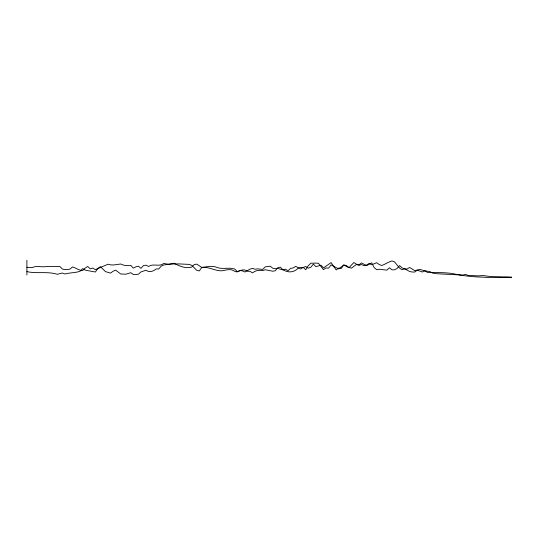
<?xml version="1.0" encoding="UTF-8"?>
<svg xmlns="http://www.w3.org/2000/svg" width="538" height="538" viewBox="0 0 538 538"><rect width="100%" height="100%" fill="white"/><g stroke="black" fill="none" stroke-linecap="round" stroke-linejoin="round"><path stroke-width="0.81" d="M26.9 267.272L31.971 267.662C36.712 265.173 42.099 267.736 47.183 266.377C51.399 266.545 55.542 266.66 59.859 266.478L62.388 269.047A13.302 13.302 0 0 0 69.994 269.047L72.529 266.976C76.087 267.823 78.777 270.567 82.67 270.533L85.206 268.059L87.741 266.478L90.276 268.852L92.812 268.059L95.347 269.646L108.024 264.205C112.348 265.88 116.43 264.44 120.7 264.003C123.787 265.617 127.432 265.933 130.835 265.389L133.37 268.159L135.906 266.774L138.441 266.182L140.976 268.354L143.512 265.49L146.047 265.194L148.582 266.478C153.101 263.082 159.43 267.292 163.794 263.412L168.865 264.4L173.935 263.216C179.241 265.933 185.657 268.966 191.683 267.07L194.218 264.602L196.753 264.104L201.817 267.467C207.93 266.633 213.559 270.056 219.565 270.728C223.001 271.3 226.209 269.383 229.706 269.646C232.591 269.33 234.467 271.966 237.312 271.919L239.847 270.533L242.382 270.829L244.918 272.02L249.988 269.148L252.524 268.354L255.059 269.249L257.594 268.852L262.665 269.444L265.2 266.875L270.264 266.182L272.8 268.26L275.335 268.751L277.87 268.455L282.941 269.941L285.476 269.148L288.012 270.829L290.547 268.354L293.082 267.964L295.618 266.377L298.153 267.662L303.224 267.467L305.759 266.478L308.294 268.159L310.829 267.272L313.365 264.104L315.9 266.673L320.971 265.194L323.506 267.863L331.112 262.618L333.647 266.283L338.711 268.953L343.782 264.992L346.317 265.49L348.853 267.366L351.388 268.159L356.459 264.501L358.994 265.389L361.529 264.501L364.065 265.685L366.6 264.992L369.135 263.412L371.671 264.797L376.741 262.719L379.277 264.602L381.812 265.49C385.356 264.198 388.355 261.959 391.953 260.937L394.488 261.831L399.559 268.059L402.094 269.74L404.63 268.751L409.694 271.522L412.229 272.02L414.764 272.02L417.3 270.137L422.37 272.02L424.906 270.829L429.976 271.623L432.512 273.102L437.582 273.795L462.936 275.079L465.471 274.387L468.006 275.382L478.141 275.873L483.211 275.577L490.817 276.566L503.494 276.862A65.192 65.192 0 0 1 511.1 277.157M511.1 277.554L490.817 277.453A65.192 65.192 0 0 1 483.211 277.157C472.949 276.929 462.781 275.88 452.794 273.6C444.274 272.282 435.881 272.679 427.441 272.41L424.906 270.829L419.835 269.444L414.764 270.634L409.694 267.467L407.165 268.953L404.63 268.953L402.094 267.863L399.559 265.59L397.024 268.556L394.488 269.841L391.953 269.841L389.418 267.763L386.883 270.137L379.277 269.249L376.741 269.74L374.206 267.662L371.671 262.82L366.6 265.685L361.529 262.921L358.994 264.797L356.459 264.205L353.923 262.524L348.853 267.763L343.782 264.992L341.247 268.455L338.711 268.059L336.183 269.941L333.647 266.377L331.112 264.898L328.577 268.159L326.041 267.964L323.506 269.646L318.435 263.311L315.9 263.116L310.829 263.216L308.294 265.685L305.759 269.74L303.224 267.366L300.688 268.953L298.153 268.26C293.123 273.526 284.938 272.934 280.406 267.171L277.87 267.568L275.335 270.728L272.8 271.226L265.2 269.74L262.665 270.634C259.128 269.894 255.288 270.439 252.524 272.907L249.988 271.327L247.453 271.226L244.918 269.941L242.382 269.941L237.312 271.623L234.776 269.047C228.791 267.077 222.954 269.625 217.029 267.467C212.1 265.214 206.868 266.989 201.817 267.366L199.289 270.93L196.753 270.338L191.683 265.295L189.147 264.4L179.006 263.909L168.865 264.104L163.794 264.992L161.259 266.081L158.723 268.953L156.188 268.953C153.397 271.334 149.221 272.827 146.047 270.237L140.976 271.919L138.441 274.192L135.906 274.588L133.37 274.588L130.835 272.705L125.771 274.192L120.7 273.997L115.63 270.137L113.094 271.226L110.559 273.102L105.488 271.623L100.418 266.673L97.882 268.455L95.347 272.02L85.206 270.137L82.67 268.556L80.135 271.226C75.226 273.015 69.927 272.551 64.923 273.997L62.388 273.008L57.324 274.293C47.378 271.159 36.954 273.889 26.9 271.623M511.1 276.962L511.1 277.749M26.9 260.251L26.9 274.985"/></g></svg>
